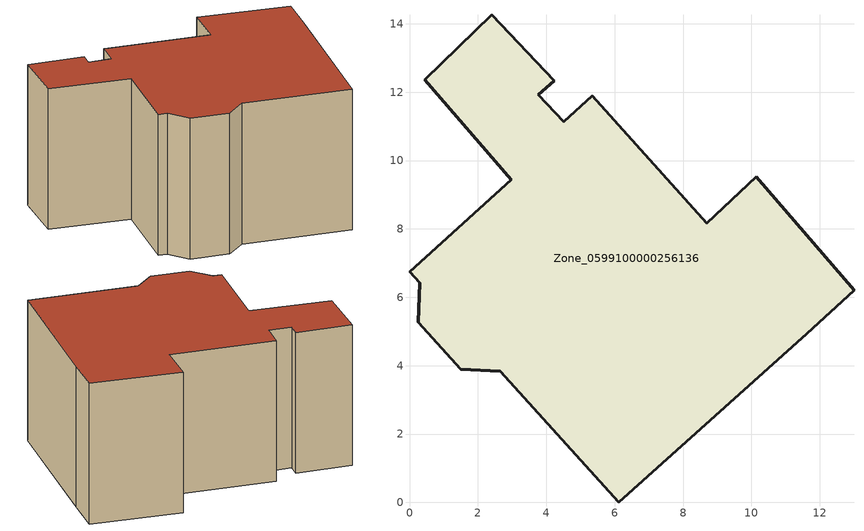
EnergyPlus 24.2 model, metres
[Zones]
Zone_0599100000256136
 floor ground (C_G): 0.3,6.42 0,6.74 2.98,9.44 0.44,12.36 2.4,14.27 4.24,12.33 3.77,11.93 4.51,11.14 5.34,11.89 8.7,8.17 10.15,9.52 13,6.2 11.62,4.94 6.12,0 2.66,3.84 1.5,3.9 0.25,5.27 z0
 wall outside (C_F): 0,6.74 0.3,6.42 0.25,5.27 1.5,3.9 2.66,3.84 6.12,0 11.62,4.94 13,6.2 10.15,9.52 8.7,8.17 5.34,11.89 4.51,11.14 3.77,11.93 4.24,12.33 2.4,14.27 0.44,12.36 2.98,9.44 0,6.74 z0:6.93
 roof outside (C_R): 6.12,0 11.62,4.94 13,6.2 10.15,9.52 8.7,8.17 5.34,11.89 4.51,11.14 3.77,11.93 4.24,12.33 2.4,14.27 0.44,12.36 2.98,9.44 0,6.74 0.3,6.42 0.25,5.27 1.5,3.9 2.66,3.84 z6.93
[BUILDING]
Pand.0599100000256136: North Axis=0; Terrain=City; Loads Convergence Tolerance Value=0.04; Temperature Convergence Tolerance Value=0.4; Solar Distribution=FullExterior; Maximum Number of Warmup Days=25; Minimum Number of Warmup Days=1
[Site:Location]
Rotterdam.The.Hague.AP_ZH_NLD Design_Conditions: Latitude=51.96; Longitude=4.45; Time Zone=1; Elevation=-4.5
[SITE:GROUNDTEMPERATURE:BUILDINGSURFACE]
18, 18, 18, 18, 18, 18, 18, 18, 18, 18, 18, 18
[MATERIAL] Thermal Absorptance=0.9; Solar Absorptance=0.7; Visible Absorptance=0.7
Name | Roughness | Thickness | Conductivity | Density | Specific Heat
G.TC.1946 | MediumSmooth | 0.15 | 1 | 540 | 1210
F.TC.1946 | Rough | 0.3 | 0.857143 | 1920 | 840
R.TC.1946 | MediumRough | 0.2 | 0.909091 | 1500 | 1000
[CONSTRUCTION]
C_G: G.TC.1946
C_F: F.TC.1946
C_R: R.TC.1946
[ZONE]
Zone_0599100000256136: Type=1; Multiplier=1; Ceiling Height=Autocalculate; Volume=Autocalculate; Floor Area=autocalculate; Part of Total Floor Area=Yes
[ZONEINFILTRATION:DESIGNFLOWRATE]
Infil_Zone_0599100000256136: Zone or ZoneList or Space or SpaceList=Zone_0599100000256136; Schedule=AlwaysOn; Design Flow Rate Calculation Method=Flow/Area; Flow Rate per Floor Area=0.003; Constant Term Coefficient=1; Temperature Term Coefficient=0; Velocity Term Coefficient=0; Velocity Squared Term Coefficient=0
[HVACTEMPLATE:ZONE:IDEALLOADSAIRSYSTEM]
Zone_0599100000256136: Maximum Heating Supply Air Temperature=50; Minimum Cooling Supply Air Temperature=13; Maximum Heating Supply Air Humidity Ratio=0.0156; Minimum Cooling Supply Air Humidity Ratio=0.0077; Heating Limit=NoLimit; Cooling Limit=NoLimit; Dehumidification Control Type=ConstantSensibleHeatRatio; Cooling Sensible Heat Ratio=0.7; Dehumidification Setpoint=60; Humidification Control Type=None; Humidification Setpoint=30; Outdoor Air Method=None; Outdoor Air Flow Rate per Person=0.00944; Outdoor Air Flow Rate per Zone Floor Area=0; Outdoor Air Flow Rate per Zone=0; Demand Controlled Ventilation Type=None; Outdoor Air Economizer Type=NoEconomizer; Heat Recovery Type=None; Sensible Heat Recovery Effectiveness=0.7; Latent Heat Recovery Effectiveness=0.65
[ZONECONTROL:THERMOSTAT]
ThermostatControl_Zone_0599100000256136: Zone or ZoneList=Zone_0599100000256136; Control Type Schedule=DualSetpointControlType; Control 1=Thermostat_Zone_0599100000256136; Temperature Difference Between Cutout And Setpoint=0
[THERMOSTATSETPOINT:DUALSETPOINT]
Thermostat_Zone_0599100000256136: Heating Setpoint Temperature Schedule=HeatingSetpoint_Zone_0599100000256136; Cooling Setpoint Temperature Schedule=CoolingSetpoint_Zone_0599100000256136
[SCHEDULE:COMPACT]
HeatingSetpoint_Zone_0599100000256136: Through: 12/31, For: AllDays, Until: 24:00, 21
CoolingSetpoint_Zone_0599100000256136: Through: 12/31, For: AllDays, Until: 24:00, 24
DualSetpointControlType: Through: 12/31, For: AllDays, Until: 24:00, 4
AlwaysOn: Through: 12/31, For: AllDays, Until: 24:00, 1
